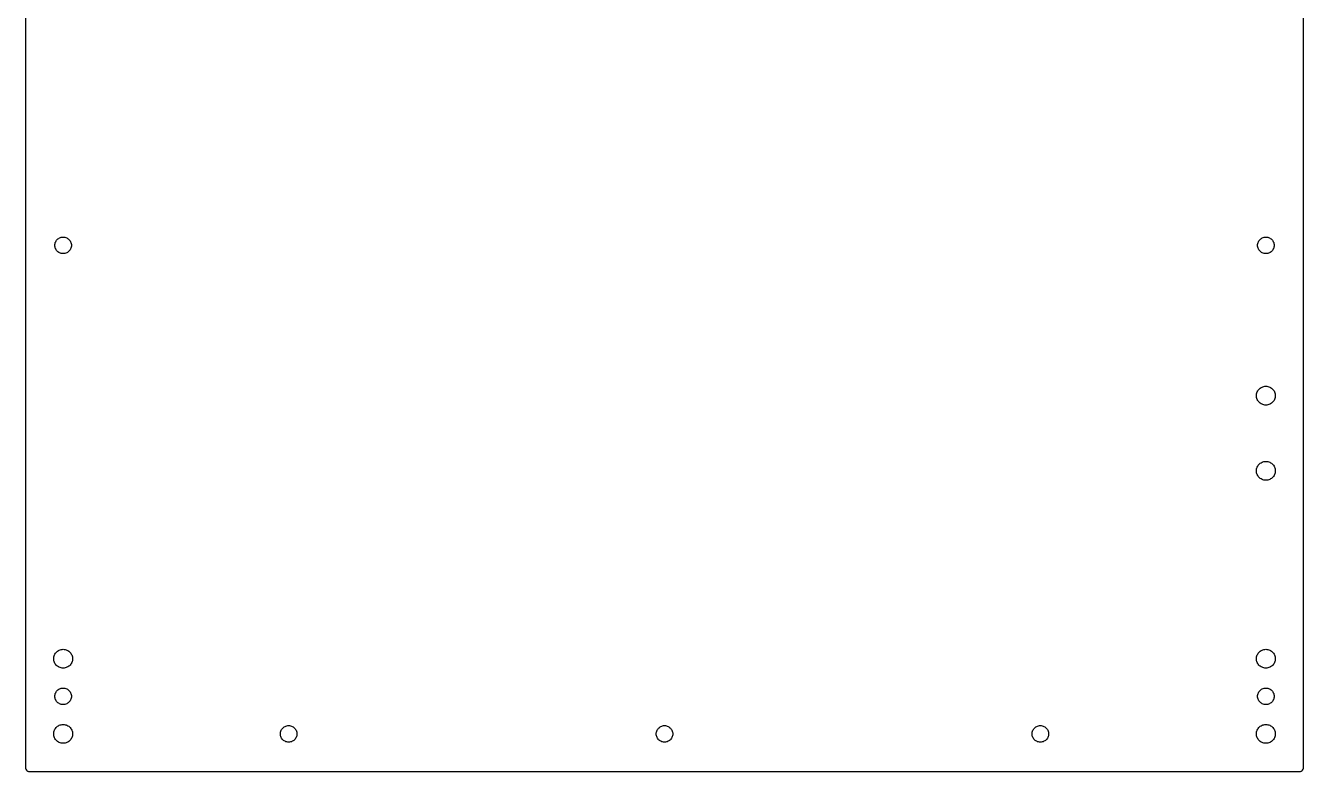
# Model space of a CAD drawing. Header units: metres. Extents: x -170 to 170, y -200 to 200.
# Drawn here: x -170 to 170, y -200 to -1.5 of the extents above; entities that cross this region are included whole.
import ezdxf

# ---------------------------------------------------------------- set-up
doc = ezdxf.new("R2010")
doc.units = ezdxf.units.M

msp = doc.modelspace()

# ---------------------------------------------------------------- linework, layer by layer
for p, q in [((-170, 199), (-170, -199)), ((170, -199), (170, 199)), ((-160.247, -57.8104), (-160, -57.7965)), ((-160, -57.7965), (-159.753, -57.8104)), ((159.753, -57.8104), (160, -57.7965)), ((160, -57.7965), (160.247, -57.8104)), ((-162.203, -60), (-162.19, -59.7533)), ((-162.19, -60.2467), (-162.203, -60)), ((-162.19, -59.7533), (-162.148, -59.5097)), ((-162.148, -60.4903), (-162.19, -60.2467)), ((-162.148, -59.5097), (-162.08, -59.2722)), ((-162.08, -60.7278), (-162.148, -60.4903)), ((-162.08, -59.2722), (-161.985, -59.044)), ((-161.985, -60.9561), (-162.08, -60.7278)), ((-161.985, -59.044), (-161.866, -58.8277)), ((-161.866, -61.1723), (-161.985, -60.9561)), ((-161.866, -58.8277), (-161.723, -58.6262)), ((-161.723, -61.3738), (-161.866, -61.1723)), ((-161.723, -58.6262), (-161.558, -58.4419)), ((-161.558, -58.4419), (-161.374, -58.2773)), ((-161.374, -58.2773), (-161.172, -58.1343)), ((-161.172, -58.1343), (-160.956, -58.0148)), ((-160.956, -58.0148), (-160.728, -57.9202)), ((-160.728, -57.9202), (-160.49, -57.8518)), ((-160.49, -57.8518), (-160.247, -57.8104)), ((-159.753, -57.8104), (-159.51, -57.8518)), ((-159.51, -57.8518), (-159.272, -57.9202)), ((-159.272, -57.9202), (-159.044, -58.0148)), ((-159.044, -58.0148), (-158.828, -58.1343)), ((-158.828, -58.1343), (-158.626, -58.2773)), ((-158.626, -58.2773), (-158.442, -58.4419)), ((-158.442, -58.4419), (-158.277, -58.6262)), ((-158.277, -58.6262), (-158.134, -58.8277)), ((-158.134, -61.1723), (-158.277, -61.3738)), ((-158.134, -58.8277), (-158.015, -59.044)), ((-158.015, -60.9561), (-158.134, -61.1723)), ((-158.015, -59.044), (-157.92, -59.2722)), ((-157.92, -60.7278), (-158.015, -60.9561)), ((-157.92, -59.2722), (-157.852, -59.5097)), ((-157.852, -60.4903), (-157.92, -60.7278)), ((-157.852, -59.5097), (-157.81, -59.7533)), ((-157.81, -60.2467), (-157.852, -60.4903)), ((-157.81, -59.7533), (-157.797, -60)), ((-157.797, -60), (-157.81, -60.2467)), ((157.797, -60), (157.81, -59.7533)), ((157.81, -60.2467), (157.797, -60)), ((157.81, -59.7533), (157.852, -59.5097)), ((157.852, -60.4903), (157.81, -60.2467)), ((157.852, -59.5097), (157.92, -59.2722)), ((157.92, -60.7278), (157.852, -60.4903)), ((157.92, -59.2722), (158.015, -59.044)), ((158.015, -60.9561), (157.92, -60.7278)), ((158.015, -59.044), (158.134, -58.8277)), ((158.134, -61.1723), (158.015, -60.9561)), ((158.134, -58.8277), (158.277, -58.6262)), ((158.277, -61.3738), (158.134, -61.1723)), ((158.277, -58.6262), (158.442, -58.4419)), ((158.442, -58.4419), (158.626, -58.2773)), ((158.626, -58.2773), (158.828, -58.1343)), ((158.828, -58.1343), (159.044, -58.0148)), ((159.044, -58.0148), (159.272, -57.9202)), ((159.272, -57.9202), (159.51, -57.8518)), ((159.51, -57.8518), (159.753, -57.8104)), ((160.247, -57.8104), (160.49, -57.8518)), ((160.49, -57.8518), (160.728, -57.9202)), ((160.728, -57.9202), (160.956, -58.0148)), ((160.956, -58.0148), (161.172, -58.1343)), ((161.172, -58.1343), (161.374, -58.2773)), ((161.374, -58.2773), (161.558, -58.4419)), ((161.558, -58.4419), (161.723, -58.6262)), ((161.723, -58.6262), (161.866, -58.8277)), ((161.866, -61.1723), (161.723, -61.3738)), ((161.866, -58.8277), (161.985, -59.044)), ((161.985, -60.9561), (161.866, -61.1723)), ((161.985, -59.044), (162.08, -59.2722)), ((162.08, -60.7278), (161.985, -60.9561)), ((162.08, -59.2722), (162.148, -59.5097)), ((162.148, -60.4903), (162.08, -60.7278)), ((162.148, -59.5097), (162.19, -59.7533)), ((162.19, -60.2467), (162.148, -60.4903)), ((162.19, -59.7533), (162.203, -60)), ((162.203, -60), (162.19, -60.2467)), ((-161.558, -61.5581), (-161.723, -61.3738)), ((-161.374, -61.7227), (-161.558, -61.5581)), ((-161.172, -61.8657), (-161.374, -61.7227)), ((-160.956, -61.9853), (-161.172, -61.8657)), ((-160.728, -62.0798), (-160.956, -61.9853)), ((-160.49, -62.1482), (-160.728, -62.0798)), ((-160.247, -62.1896), (-160.49, -62.1482)), ((-160, -62.2035), (-160.247, -62.1896)), ((-159.753, -62.1896), (-160, -62.2035)), ((-159.51, -62.1482), (-159.753, -62.1896)), ((-159.272, -62.0798), (-159.51, -62.1482)), ((-159.044, -61.9853), (-159.272, -62.0798)), ((-158.828, -61.8657), (-159.044, -61.9853)), ((-158.626, -61.7227), (-158.828, -61.8657)), ((-158.442, -61.5581), (-158.626, -61.7227)), ((-158.277, -61.3738), (-158.442, -61.5581)), ((158.442, -61.5581), (158.277, -61.3738)), ((158.626, -61.7227), (158.442, -61.5581)), ((158.828, -61.8657), (158.626, -61.7227)), ((159.044, -61.9853), (158.828, -61.8657)), ((159.272, -62.0798), (159.044, -61.9853)), ((159.51, -62.1482), (159.272, -62.0798)), ((159.753, -62.1896), (159.51, -62.1482)), ((160, -62.2035), (159.753, -62.1896)), ((160.247, -62.1896), (160, -62.2035)), ((160.49, -62.1482), (160.247, -62.1896)), ((160.728, -62.0798), (160.49, -62.1482)), ((160.956, -61.9853), (160.728, -62.0798)), ((161.172, -61.8657), (160.956, -61.9853)), ((161.374, -61.7227), (161.172, -61.8657)), ((161.558, -61.5581), (161.374, -61.7227)), ((161.723, -61.3738), (161.558, -61.5581)), ((157.832, -98.7483), (157.975, -98.5285)), ((157.975, -98.5285), (158.14, -98.3249)), ((158.14, -98.3249), (158.325, -98.1396)), ((158.325, -98.1396), (158.529, -97.9747)), ((158.529, -97.9747), (158.748, -97.832)), ((158.748, -97.832), (158.982, -97.713)), ((158.982, -97.713), (159.226, -97.6191)), ((159.226, -97.6191), (159.48, -97.5513)), ((159.48, -97.5513), (159.738, -97.5103)), ((159.738, -97.5103), (160, -97.4966)), ((160, -97.4966), (160.262, -97.5103)), ((160.262, -97.5103), (160.52, -97.5513)), ((160.52, -97.5513), (160.774, -97.6191)), ((160.774, -97.6191), (161.018, -97.713)), ((161.018, -97.713), (161.252, -97.832)), ((161.252, -97.832), (161.471, -97.9747)), ((161.471, -97.9747), (161.675, -98.1396)), ((161.675, -98.1396), (161.86, -98.3249)), ((161.86, -98.3249), (162.025, -98.5285)), ((162.025, -98.5285), (162.168, -98.7483)), ((157.497, -100), (157.51, -99.7383)), ((157.51, -100.262), (157.497, -100)), ((157.51, -99.7383), (157.551, -99.4795)), ((157.551, -100.52), (157.51, -100.262)), ((157.551, -99.4795), (157.619, -99.2264)), ((157.619, -100.774), (157.551, -100.52)), ((157.619, -99.2264), (157.713, -98.9818)), ((157.713, -101.018), (157.619, -100.774)), ((157.713, -98.9818), (157.832, -98.7483)), ((157.832, -101.252), (157.713, -101.018)), ((157.975, -101.471), (157.832, -101.252)), ((158.14, -101.675), (157.975, -101.471)), ((158.325, -101.86), (158.14, -101.675)), ((158.529, -102.025), (158.325, -101.86)), ((161.675, -101.86), (161.471, -102.025)), ((161.86, -101.675), (161.675, -101.86)), ((162.025, -101.471), (161.86, -101.675)), ((162.168, -101.252), (162.025, -101.471)), ((162.168, -98.7483), (162.287, -98.9818)), ((162.287, -101.018), (162.168, -101.252)), ((162.287, -98.9818), (162.381, -99.2264)), ((162.381, -100.774), (162.287, -101.018)), ((162.381, -99.2264), (162.449, -99.4795)), ((162.449, -100.52), (162.381, -100.774)), ((162.449, -99.4795), (162.49, -99.7383)), ((162.49, -100.262), (162.449, -100.52)), ((162.49, -99.7383), (162.503, -100)), ((162.503, -100), (162.49, -100.262)), ((158.748, -102.168), (158.529, -102.025)), ((158.982, -102.287), (158.748, -102.168)), ((159.226, -102.381), (158.982, -102.287)), ((159.48, -102.449), (159.226, -102.381)), ((159.738, -102.49), (159.48, -102.449)), ((160, -102.503), (159.738, -102.49)), ((160.262, -102.49), (160, -102.503)), ((160.52, -102.449), (160.262, -102.49)), ((160.774, -102.381), (160.52, -102.449)), ((161.018, -102.287), (160.774, -102.381)), ((161.252, -102.168), (161.018, -102.287)), ((161.471, -102.025), (161.252, -102.168)), ((157.619, -119.226), (157.713, -118.982)), ((157.713, -118.982), (157.832, -118.748)), ((157.832, -118.748), (157.975, -118.529)), ((157.975, -118.529), (158.14, -118.325)), ((158.14, -118.325), (158.325, -118.14)), ((158.325, -118.14), (158.529, -117.975)), ((158.529, -117.975), (158.748, -117.832)), ((158.748, -117.832), (158.982, -117.713)), ((158.982, -117.713), (159.226, -117.619)), ((159.226, -117.619), (159.48, -117.551)), ((159.48, -117.551), (159.738, -117.51)), ((159.738, -117.51), (160, -117.497)), ((160, -117.497), (160.262, -117.51)), ((160.262, -117.51), (160.52, -117.551)), ((160.52, -117.551), (160.774, -117.619)), ((160.774, -117.619), (161.018, -117.713)), ((161.018, -117.713), (161.252, -117.832)), ((161.252, -117.832), (161.471, -117.975)), ((161.471, -117.975), (161.675, -118.14)), ((161.675, -118.14), (161.86, -118.325)), ((161.86, -118.325), (162.025, -118.529)), ((162.025, -118.529), (162.168, -118.748)), ((162.168, -118.748), (162.287, -118.982)), ((162.287, -118.982), (162.381, -119.226)), ((157.497, -120), (157.51, -119.738)), ((157.51, -120.262), (157.497, -120)), ((157.51, -119.738), (157.551, -119.48)), ((157.551, -120.52), (157.51, -120.262)), ((157.551, -119.48), (157.619, -119.226)), ((157.619, -120.774), (157.551, -120.52)), ((157.713, -121.018), (157.619, -120.774)), ((157.832, -121.252), (157.713, -121.018)), ((157.975, -121.471), (157.832, -121.252)), ((158.14, -121.675), (157.975, -121.471)), ((158.325, -121.86), (158.14, -121.675)), ((158.529, -122.025), (158.325, -121.86)), ((158.748, -122.168), (158.529, -122.025)), ((158.982, -122.287), (158.748, -122.168)), ((159.226, -122.381), (158.982, -122.287)), ((159.48, -122.449), (159.226, -122.381)), ((160.774, -122.381), (160.52, -122.449)), ((161.018, -122.287), (160.774, -122.381)), ((161.252, -122.168), (161.018, -122.287)), ((161.471, -122.025), (161.252, -122.168)), ((161.675, -121.86), (161.471, -122.025)), ((161.86, -121.675), (161.675, -121.86)), ((162.025, -121.471), (161.86, -121.675)), ((162.168, -121.252), (162.025, -121.471)), ((162.287, -121.018), (162.168, -121.252)), ((162.381, -120.774), (162.287, -121.018)), ((162.381, -119.226), (162.449, -119.48)), ((162.449, -120.52), (162.381, -120.774)), ((162.449, -119.48), (162.49, -119.738)), ((162.49, -120.262), (162.449, -120.52)), ((162.49, -119.738), (162.503, -120)), ((162.503, -120), (162.49, -120.262)), ((159.738, -122.49), (159.48, -122.449)), ((160, -122.503), (159.738, -122.49)), ((160.262, -122.49), (160, -122.503)), ((160.52, -122.449), (160.262, -122.49)), ((-162.503, -170), (-162.49, -169.738)), ((-162.49, -170.262), (-162.503, -170)), ((-162.49, -169.738), (-162.449, -169.48)), ((-162.449, -169.48), (-162.381, -169.226)), ((-162.381, -169.226), (-162.287, -168.982)), ((-162.287, -168.982), (-162.168, -168.748)), ((-162.168, -168.748), (-162.025, -168.529)), ((-162.025, -168.529), (-161.86, -168.325)), ((-161.86, -168.325), (-161.675, -168.14)), ((-161.675, -168.14), (-161.471, -167.975)), ((-161.471, -167.975), (-161.252, -167.832)), ((-161.252, -167.832), (-161.018, -167.713)), ((-161.018, -167.713), (-160.774, -167.619)), ((-160.774, -167.619), (-160.52, -167.551)), ((-160.52, -167.551), (-160.262, -167.51)), ((-160.262, -167.51), (-160, -167.497)), ((-160, -167.497), (-159.738, -167.51)), ((-159.738, -167.51), (-159.48, -167.551)), ((-159.48, -167.551), (-159.226, -167.619)), ((-159.226, -167.619), (-158.982, -167.713)), ((-158.982, -167.713), (-158.748, -167.832)), ((-158.748, -167.832), (-158.529, -167.975)), ((-158.529, -167.975), (-158.325, -168.14)), ((-158.325, -168.14), (-158.14, -168.325)), ((-158.14, -168.325), (-157.975, -168.529)), ((-157.975, -168.529), (-157.832, -168.748)), ((-157.832, -168.748), (-157.713, -168.982)), ((-157.713, -168.982), (-157.619, -169.226)), ((-157.619, -169.226), (-157.551, -169.48)), ((-157.551, -169.48), (-157.51, -169.738)), ((-157.51, -169.738), (-157.497, -170)), ((-157.497, -170), (-157.51, -170.262)), ((157.497, -170), (157.51, -169.738)), ((157.51, -170.262), (157.497, -170)), ((157.51, -169.738), (157.551, -169.48)), ((157.551, -169.48), (157.619, -169.226)), ((157.619, -169.226), (157.713, -168.982)), ((157.713, -168.982), (157.832, -168.748)), ((157.832, -168.748), (157.975, -168.529)), ((157.975, -168.529), (158.14, -168.325)), ((158.14, -168.325), (158.325, -168.14)), ((158.325, -168.14), (158.529, -167.975)), ((158.529, -167.975), (158.748, -167.832)), ((158.748, -167.832), (158.982, -167.713)), ((158.982, -167.713), (159.226, -167.619)), ((159.226, -167.619), (159.48, -167.551)), ((159.48, -167.551), (159.738, -167.51)), ((159.738, -167.51), (160, -167.497)), ((160, -167.497), (160.262, -167.51)), ((160.262, -167.51), (160.52, -167.551)), ((160.52, -167.551), (160.774, -167.619)), ((160.774, -167.619), (161.018, -167.713)), ((161.018, -167.713), (161.252, -167.832)), ((161.252, -167.832), (161.471, -167.975)), ((161.471, -167.975), (161.675, -168.14)), ((161.675, -168.14), (161.86, -168.325)), ((161.86, -168.325), (162.025, -168.529)), ((162.025, -168.529), (162.168, -168.748)), ((162.168, -168.748), (162.287, -168.982)), ((162.287, -168.982), (162.381, -169.226)), ((162.381, -169.226), (162.449, -169.48)), ((162.449, -169.48), (162.49, -169.738)), ((162.49, -169.738), (162.503, -170)), ((162.503, -170), (162.49, -170.262)), ((-162.449, -170.52), (-162.49, -170.262)), ((-162.381, -170.774), (-162.449, -170.52)), ((-162.287, -171.018), (-162.381, -170.774)), ((-162.168, -171.252), (-162.287, -171.018)), ((-162.025, -171.471), (-162.168, -171.252)), ((-161.86, -171.675), (-162.025, -171.471)), ((-161.675, -171.86), (-161.86, -171.675)), ((-161.471, -172.025), (-161.675, -171.86)), ((-161.252, -172.168), (-161.471, -172.025)), ((-161.018, -172.287), (-161.252, -172.168)), ((-160.774, -172.381), (-161.018, -172.287)), ((-160.52, -172.449), (-160.774, -172.381)), ((-160.262, -172.49), (-160.52, -172.449)), ((-160, -172.503), (-160.262, -172.49)), ((-159.738, -172.49), (-160, -172.503)), ((-159.48, -172.449), (-159.738, -172.49)), ((-159.226, -172.381), (-159.48, -172.449)), ((-158.982, -172.287), (-159.226, -172.381)), ((-158.748, -172.168), (-158.982, -172.287)), ((-158.529, -172.025), (-158.748, -172.168)), ((-158.325, -171.86), (-158.529, -172.025)), ((-158.14, -171.675), (-158.325, -171.86)), ((-157.975, -171.471), (-158.14, -171.675)), ((-157.832, -171.252), (-157.975, -171.471)), ((-157.713, -171.018), (-157.832, -171.252)), ((-157.619, -170.774), (-157.713, -171.018)), ((-157.551, -170.52), (-157.619, -170.774)), ((-157.51, -170.262), (-157.551, -170.52)), ((157.551, -170.52), (157.51, -170.262)), ((157.619, -170.774), (157.551, -170.52)), ((157.713, -171.018), (157.619, -170.774)), ((157.832, -171.252), (157.713, -171.018)), ((157.975, -171.471), (157.832, -171.252)), ((158.14, -171.675), (157.975, -171.471)), ((158.325, -171.86), (158.14, -171.675)), ((158.529, -172.025), (158.325, -171.86)), ((158.748, -172.168), (158.529, -172.025)), ((158.982, -172.287), (158.748, -172.168)), ((159.226, -172.381), (158.982, -172.287)), ((159.48, -172.449), (159.226, -172.381)), ((159.738, -172.49), (159.48, -172.449)), ((160, -172.503), (159.738, -172.49)), ((160.262, -172.49), (160, -172.503)), ((160.52, -172.449), (160.262, -172.49)), ((160.774, -172.381), (160.52, -172.449)), ((161.018, -172.287), (160.774, -172.381)), ((161.252, -172.168), (161.018, -172.287)), ((161.471, -172.025), (161.252, -172.168)), ((161.675, -171.86), (161.471, -172.025)), ((161.86, -171.675), (161.675, -171.86)), ((162.025, -171.471), (161.86, -171.675)), ((162.168, -171.252), (162.025, -171.471)), ((162.287, -171.018), (162.168, -171.252)), ((162.381, -170.774), (162.287, -171.018)), ((162.449, -170.52), (162.381, -170.774)), ((162.49, -170.262), (162.449, -170.52)), ((-162.203, -180), (-162.19, -179.753)), ((-162.19, -180.247), (-162.203, -180)), ((-162.19, -179.753), (-162.148, -179.51)), ((-162.148, -179.51), (-162.08, -179.272)), ((-162.08, -179.272), (-161.985, -179.044)), ((-161.985, -179.044), (-161.866, -178.828)), ((-161.866, -178.828), (-161.723, -178.626)), ((-161.723, -178.626), (-161.558, -178.442)), ((-161.558, -178.442), (-161.374, -178.277)), ((-161.374, -178.277), (-161.172, -178.134)), ((-161.172, -178.134), (-160.956, -178.015)), ((-160.956, -178.015), (-160.728, -177.92)), ((-160.728, -177.92), (-160.49, -177.852)), ((-160.49, -177.852), (-160.247, -177.81)), ((-160.247, -177.81), (-160, -177.797)), ((-160, -177.797), (-159.753, -177.81)), ((-159.753, -177.81), (-159.51, -177.852)), ((-159.51, -177.852), (-159.272, -177.92)), ((-159.272, -177.92), (-159.044, -178.015)), ((-159.044, -178.015), (-158.828, -178.134)), ((-158.828, -178.134), (-158.626, -178.277)), ((-158.626, -178.277), (-158.442, -178.442)), ((-158.442, -178.442), (-158.277, -178.626)), ((-158.277, -178.626), (-158.134, -178.828)), ((-158.134, -178.828), (-158.015, -179.044)), ((-158.015, -179.044), (-157.92, -179.272)), ((-157.92, -179.272), (-157.852, -179.51)), ((-157.852, -179.51), (-157.81, -179.753)), ((-157.81, -179.753), (-157.797, -180)), ((-157.797, -180), (-157.81, -180.247)), ((157.797, -180), (157.81, -179.753)), ((157.81, -180.247), (157.797, -180)), ((157.81, -179.753), (157.852, -179.51)), ((157.852, -179.51), (157.92, -179.272)), ((157.92, -179.272), (158.015, -179.044)), ((158.015, -179.044), (158.134, -178.828)), ((158.134, -178.828), (158.277, -178.626)), ((158.277, -178.626), (158.442, -178.442)), ((158.442, -178.442), (158.626, -178.277)), ((158.626, -178.277), (158.828, -178.134)), ((158.828, -178.134), (159.044, -178.015)), ((159.044, -178.015), (159.272, -177.92)), ((159.272, -177.92), (159.51, -177.852)), ((159.51, -177.852), (159.753, -177.81)), ((159.753, -177.81), (160, -177.797)), ((160, -177.797), (160.247, -177.81)), ((160.247, -177.81), (160.49, -177.852)), ((160.49, -177.852), (160.728, -177.92)), ((160.728, -177.92), (160.956, -178.015)), ((160.956, -178.015), (161.172, -178.134)), ((161.172, -178.134), (161.374, -178.277)), ((161.374, -178.277), (161.558, -178.442)), ((161.558, -178.442), (161.723, -178.626)), ((161.723, -178.626), (161.866, -178.828)), ((161.866, -178.828), (161.985, -179.044)), ((161.985, -179.044), (162.08, -179.272)), ((162.08, -179.272), (162.148, -179.51)), ((162.148, -179.51), (162.19, -179.753)), ((162.19, -179.753), (162.203, -180)), ((162.203, -180), (162.19, -180.247)), ((-162.148, -180.49), (-162.19, -180.247)), ((-162.08, -180.728), (-162.148, -180.49)), ((-161.985, -180.956), (-162.08, -180.728)), ((-161.866, -181.172), (-161.985, -180.956)), ((-161.723, -181.374), (-161.866, -181.172)), ((-161.558, -181.558), (-161.723, -181.374)), ((-161.374, -181.723), (-161.558, -181.558)), ((-161.172, -181.866), (-161.374, -181.723)), ((-160.956, -181.985), (-161.172, -181.866)), ((-160.728, -182.08), (-160.956, -181.985)), ((-160.49, -182.148), (-160.728, -182.08)), ((-160.247, -182.19), (-160.49, -182.148)), ((-160, -182.203), (-160.247, -182.19)), ((-159.753, -182.19), (-160, -182.203)), ((-159.51, -182.148), (-159.753, -182.19)), ((-159.272, -182.08), (-159.51, -182.148)), ((-159.044, -181.985), (-159.272, -182.08)), ((-158.828, -181.866), (-159.044, -181.985)), ((-158.626, -181.723), (-158.828, -181.866)), ((-158.442, -181.558), (-158.626, -181.723)), ((-158.277, -181.374), (-158.442, -181.558)), ((-158.134, -181.172), (-158.277, -181.374)), ((-158.015, -180.956), (-158.134, -181.172)), ((-157.92, -180.728), (-158.015, -180.956)), ((-157.852, -180.49), (-157.92, -180.728)), ((-157.81, -180.247), (-157.852, -180.49)), ((157.852, -180.49), (157.81, -180.247)), ((157.92, -180.728), (157.852, -180.49)), ((158.015, -180.956), (157.92, -180.728)), ((158.134, -181.172), (158.015, -180.956)), ((158.277, -181.374), (158.134, -181.172)), ((158.442, -181.558), (158.277, -181.374)), ((158.626, -181.723), (158.442, -181.558)), ((158.828, -181.866), (158.626, -181.723)), ((159.044, -181.985), (158.828, -181.866)), ((159.272, -182.08), (159.044, -181.985)), ((159.51, -182.148), (159.272, -182.08)), ((159.753, -182.19), (159.51, -182.148)), ((160, -182.203), (159.753, -182.19)), ((160.247, -182.19), (160, -182.203)), ((160.49, -182.148), (160.247, -182.19)), ((160.728, -182.08), (160.49, -182.148)), ((160.956, -181.985), (160.728, -182.08)), ((161.172, -181.866), (160.956, -181.985)), ((161.374, -181.723), (161.172, -181.866)), ((161.558, -181.558), (161.374, -181.723)), ((161.723, -181.374), (161.558, -181.558)), ((161.866, -181.172), (161.723, -181.374)), ((161.985, -180.956), (161.866, -181.172)), ((162.08, -180.728), (161.985, -180.956)), ((162.148, -180.49), (162.08, -180.728)), ((162.19, -180.247), (162.148, -180.49)), ((-162.503, -190), (-162.49, -189.738)), ((-162.49, -190.262), (-162.503, -190)), ((-162.49, -189.738), (-162.449, -189.48)), ((-162.449, -190.52), (-162.49, -190.262)), ((-162.449, -189.48), (-162.381, -189.226)), ((-162.381, -189.226), (-162.287, -188.982)), ((-162.287, -188.982), (-162.168, -188.748)), ((-162.168, -188.748), (-162.025, -188.529)), ((-162.025, -188.529), (-161.86, -188.325)), ((-161.86, -188.325), (-161.675, -188.14)), ((-161.675, -188.14), (-161.471, -187.975)), ((-161.471, -187.975), (-161.252, -187.832)), ((-161.252, -187.832), (-161.018, -187.713)), ((-161.018, -187.713), (-160.774, -187.619)), ((-160.774, -187.619), (-160.52, -187.551)), ((-160.52, -187.551), (-160.262, -187.51)), ((-160.262, -187.51), (-160, -187.497)), ((-160, -187.497), (-159.738, -187.51)), ((-159.738, -187.51), (-159.48, -187.551)), ((-159.48, -187.551), (-159.226, -187.619)), ((-159.226, -187.619), (-158.982, -187.713)), ((-158.982, -187.713), (-158.748, -187.832)), ((-158.748, -187.832), (-158.529, -187.975)), ((-158.529, -187.975), (-158.325, -188.14)), ((-158.325, -188.14), (-158.14, -188.325)), ((-158.14, -188.325), (-157.975, -188.529)), ((-157.975, -188.529), (-157.832, -188.748)), ((-157.832, -188.748), (-157.713, -188.982)), ((-157.713, -188.982), (-157.619, -189.226)), ((-157.619, -189.226), (-157.551, -189.48)), ((-157.551, -189.48), (-157.51, -189.738)), ((-157.51, -190.262), (-157.551, -190.52)), ((-157.51, -189.738), (-157.497, -190)), ((-157.497, -190), (-157.51, -190.262)), ((-102.203, -190), (-102.19, -189.753)), ((-102.19, -190.247), (-102.203, -190)), ((-102.19, -189.753), (-102.148, -189.51)), ((-102.148, -190.49), (-102.19, -190.247)), ((-102.148, -189.51), (-102.08, -189.272)), ((-102.08, -189.272), (-101.985, -189.044)), ((-101.985, -189.044), (-101.866, -188.828)), ((-101.866, -188.828), (-101.723, -188.626)), ((-101.723, -188.626), (-101.558, -188.442)), ((-101.558, -188.442), (-101.374, -188.277)), ((-101.374, -188.277), (-101.172, -188.134)), ((-101.172, -188.134), (-100.956, -188.015)), ((-100.956, -188.015), (-100.728, -187.92)), ((-100.728, -187.92), (-100.49, -187.852)), ((-100.49, -187.852), (-100.247, -187.81)), ((-100.247, -187.81), (-100, -187.797)), ((-100, -187.797), (-99.7533, -187.81)), ((-99.7533, -187.81), (-99.5097, -187.852)), ((-99.5097, -187.852), (-99.2722, -187.92)), ((-99.2722, -187.92), (-99.044, -188.015)), ((-99.044, -188.015), (-98.8277, -188.134)), ((-98.8277, -188.134), (-98.6262, -188.277)), ((-98.6262, -188.277), (-98.4419, -188.442)), ((-98.4419, -188.442), (-98.2773, -188.626)), ((-98.2773, -188.626), (-98.1343, -188.828)), ((-98.1343, -188.828), (-98.0148, -189.044)), ((-98.0148, -189.044), (-97.9202, -189.272)), ((-97.9202, -189.272), (-97.8518, -189.51)), ((-97.8518, -189.51), (-97.8104, -189.753)), ((-97.8104, -190.247), (-97.8518, -190.49)), ((-97.8104, -189.753), (-97.7965, -190)), ((-97.7965, -190), (-97.8104, -190.247)), ((-2.20348, -190), (-2.18962, -189.753)), ((-2.18962, -190.247), (-2.20348, -190)), ((-2.18962, -189.753), (-2.14822, -189.51)), ((-2.14822, -190.49), (-2.18962, -190.247)), ((-2.14822, -189.51), (-2.07982, -189.272)), ((-2.07982, -189.272), (-1.98526, -189.044)), ((-1.98526, -189.044), (-1.86574, -188.828)), ((-1.86574, -188.828), (-1.72275, -188.626)), ((-1.72275, -188.626), (-1.55809, -188.442)), ((-1.55809, -188.442), (-1.37384, -188.277)), ((-1.37384, -188.277), (-1.17232, -188.134)), ((-1.17232, -188.134), (-0.95605, -188.015)), ((-0.95605, -188.015), (-0.72777, -187.92)), ((-0.72777, -187.92), (-0.49033, -187.852)), ((-0.49033, -187.852), (-0.24672, -187.81)), ((-0.24672, -187.81), (0, -187.797)), ((0, -187.797), (0.2467, -187.81)), ((0.2467, -187.81), (0.49031, -187.852)), ((0.49031, -187.852), (0.72775, -187.92)), ((0.72775, -187.92), (0.95604, -188.015)), ((0.95604, -188.015), (1.1723, -188.134)), ((1.1723, -188.134), (1.37383, -188.277)), ((1.37383, -188.277), (1.55807, -188.442)), ((1.55807, -188.442), (1.72273, -188.626)), ((1.72273, -188.626), (1.86572, -188.828)), ((1.86572, -188.828), (1.98524, -189.044)), ((1.98524, -189.044), (2.0798, -189.272)), ((2.0798, -189.272), (2.14821, -189.51)), ((2.14821, -189.51), (2.18961, -189.753)), ((2.18961, -190.247), (2.14821, -190.49)), ((2.18961, -189.753), (2.20346, -190)), ((2.20346, -190), (2.18961, -190.247)), ((97.7965, -190), (97.8104, -189.753)), ((97.8104, -190.247), (97.7965, -190)), ((97.8104, -189.753), (97.8518, -189.51)), ((97.8518, -190.49), (97.8104, -190.247)), ((97.8518, -189.51), (97.9202, -189.272)), ((97.9202, -189.272), (98.0147, -189.044)), ((98.0147, -189.044), (98.1343, -188.828)), ((98.1343, -188.828), (98.2773, -188.626)), ((98.2773, -188.626), (98.4419, -188.442)), ((98.4419, -188.442), (98.6262, -188.277)), ((98.6262, -188.277), (98.8277, -188.134)), ((98.8277, -188.134), (99.0439, -188.015)), ((99.0439, -188.015), (99.2722, -187.92)), ((99.2722, -187.92), (99.5097, -187.852)), ((99.5097, -187.852), (99.7533, -187.81)), ((99.7533, -187.81), (100, -187.797)), ((100, -187.797), (100.247, -187.81)), ((100.247, -187.81), (100.49, -187.852)), ((100.49, -187.852), (100.728, -187.92)), ((100.728, -187.92), (100.956, -188.015)), ((100.956, -188.015), (101.172, -188.134)), ((101.172, -188.134), (101.374, -188.277)), ((101.374, -188.277), (101.558, -188.442)), ((101.558, -188.442), (101.723, -188.626)), ((101.723, -188.626), (101.866, -188.828)), ((101.866, -188.828), (101.985, -189.044)), ((101.985, -189.044), (102.08, -189.272)), ((102.08, -189.272), (102.148, -189.51)), ((102.148, -189.51), (102.19, -189.753)), ((102.19, -190.247), (102.148, -190.49)), ((102.19, -189.753), (102.203, -190)), ((102.203, -190), (102.19, -190.247)), ((157.497, -190), (157.51, -189.738)), ((157.51, -190.262), (157.497, -190)), ((157.51, -189.738), (157.551, -189.48)), ((157.551, -190.52), (157.51, -190.262)), ((157.551, -189.48), (157.619, -189.226)), ((157.619, -189.226), (157.713, -188.982)), ((157.713, -188.982), (157.832, -188.748)), ((157.832, -188.748), (157.975, -188.529)), ((157.975, -188.529), (158.14, -188.325)), ((158.14, -188.325), (158.325, -188.14)), ((158.325, -188.14), (158.529, -187.975)), ((158.529, -187.975), (158.748, -187.832)), ((158.748, -187.832), (158.982, -187.713)), ((158.982, -187.713), (159.226, -187.619)), ((159.226, -187.619), (159.48, -187.551)), ((159.48, -187.551), (159.738, -187.51)), ((159.738, -187.51), (160, -187.497)), ((160, -187.497), (160.262, -187.51)), ((160.262, -187.51), (160.52, -187.551)), ((160.52, -187.551), (160.774, -187.619)), ((160.774, -187.619), (161.018, -187.713)), ((161.018, -187.713), (161.252, -187.832)), ((161.252, -187.832), (161.471, -187.975)), ((161.471, -187.975), (161.675, -188.14)), ((161.675, -188.14), (161.86, -188.325)), ((161.86, -188.325), (162.025, -188.529)), ((162.025, -188.529), (162.168, -188.748)), ((162.168, -188.748), (162.287, -188.982)), ((162.287, -188.982), (162.381, -189.226)), ((162.381, -189.226), (162.449, -189.48)), ((162.449, -189.48), (162.49, -189.738)), ((162.49, -190.262), (162.449, -190.52)), ((162.49, -189.738), (162.503, -190)), ((162.503, -190), (162.49, -190.262)), ((-162.381, -190.774), (-162.449, -190.52)), ((-162.287, -191.018), (-162.381, -190.774)), ((-162.168, -191.252), (-162.287, -191.018)), ((-162.025, -191.471), (-162.168, -191.252)), ((-161.86, -191.675), (-162.025, -191.471)), ((-161.675, -191.86), (-161.86, -191.675)), ((-161.471, -192.025), (-161.675, -191.86)), ((-161.252, -192.168), (-161.471, -192.025)), ((-161.018, -192.287), (-161.252, -192.168)), ((-160.774, -192.381), (-161.018, -192.287)), ((-160.52, -192.449), (-160.774, -192.381)), ((-160.262, -192.49), (-160.52, -192.449)), ((-160, -192.503), (-160.262, -192.49)), ((-159.738, -192.49), (-160, -192.503)), ((-159.48, -192.449), (-159.738, -192.49)), ((-159.226, -192.381), (-159.48, -192.449)), ((-158.982, -192.287), (-159.226, -192.381)), ((-158.748, -192.168), (-158.982, -192.287)), ((-158.529, -192.025), (-158.748, -192.168)), ((-158.325, -191.86), (-158.529, -192.025)), ((-158.14, -191.675), (-158.325, -191.86)), ((-157.975, -191.471), (-158.14, -191.675)), ((-157.832, -191.252), (-157.975, -191.471)), ((-157.713, -191.018), (-157.832, -191.252)), ((-157.619, -190.774), (-157.713, -191.018)), ((-157.551, -190.52), (-157.619, -190.774)), ((-102.08, -190.728), (-102.148, -190.49)), ((-101.985, -190.956), (-102.08, -190.728)), ((-101.866, -191.172), (-101.985, -190.956)), ((-101.723, -191.374), (-101.866, -191.172)), ((-101.558, -191.558), (-101.723, -191.374)), ((-101.374, -191.723), (-101.558, -191.558)), ((-101.172, -191.866), (-101.374, -191.723)), ((-100.956, -191.985), (-101.172, -191.866)), ((-100.728, -192.08), (-100.956, -191.985)), ((-100.49, -192.148), (-100.728, -192.08)), ((-100.247, -192.19), (-100.49, -192.148)), ((-100, -192.203), (-100.247, -192.19)), ((-99.7533, -192.19), (-100, -192.203)), ((-99.5097, -192.148), (-99.7533, -192.19)), ((-99.2722, -192.08), (-99.5097, -192.148)), ((-99.044, -191.985), (-99.2722, -192.08)), ((-98.8277, -191.866), (-99.044, -191.985)), ((-98.6262, -191.723), (-98.8277, -191.866)), ((-98.4419, -191.558), (-98.6262, -191.723)), ((-98.2773, -191.374), (-98.4419, -191.558)), ((-98.1343, -191.172), (-98.2773, -191.374)), ((-98.0148, -190.956), (-98.1343, -191.172)), ((-97.9202, -190.728), (-98.0148, -190.956)), ((-97.8518, -190.49), (-97.9202, -190.728)), ((-2.07982, -190.728), (-2.14822, -190.49)), ((-1.98526, -190.956), (-2.07982, -190.728)), ((-1.86574, -191.172), (-1.98526, -190.956)), ((-1.72275, -191.374), (-1.86574, -191.172)), ((-1.55809, -191.558), (-1.72275, -191.374)), ((-1.37384, -191.723), (-1.55809, -191.558)), ((-1.17232, -191.866), (-1.37384, -191.723)), ((-0.95605, -191.985), (-1.17232, -191.866)), ((-0.72777, -192.08), (-0.95605, -191.985)), ((-0.49033, -192.148), (-0.72777, -192.08)), ((-0.24672, -192.19), (-0.49033, -192.148)), ((0, -192.203), (-0.24672, -192.19)), ((0.2467, -192.19), (0, -192.203)), ((0.49031, -192.148), (0.2467, -192.19)), ((0.72775, -192.08), (0.49031, -192.148)), ((0.95604, -191.985), (0.72775, -192.08)), ((1.1723, -191.866), (0.95604, -191.985)), ((1.37383, -191.723), (1.1723, -191.866)), ((1.55807, -191.558), (1.37383, -191.723)), ((1.72273, -191.374), (1.55807, -191.558)), ((1.86572, -191.172), (1.72273, -191.374)), ((1.98524, -190.956), (1.86572, -191.172)), ((2.0798, -190.728), (1.98524, -190.956)), ((2.14821, -190.49), (2.0798, -190.728)), ((97.9202, -190.728), (97.8518, -190.49)), ((98.0147, -190.956), (97.9202, -190.728)), ((98.1343, -191.172), (98.0147, -190.956)), ((98.2773, -191.374), (98.1343, -191.172)), ((98.4419, -191.558), (98.2773, -191.374)), ((98.6262, -191.723), (98.4419, -191.558)), ((98.8277, -191.866), (98.6262, -191.723)), ((99.0439, -191.985), (98.8277, -191.866)), ((99.2722, -192.08), (99.0439, -191.985)), ((99.5097, -192.148), (99.2722, -192.08)), ((99.7533, -192.19), (99.5097, -192.148)), ((100, -192.203), (99.7533, -192.19)), ((100.247, -192.19), (100, -192.203)), ((100.49, -192.148), (100.247, -192.19)), ((100.728, -192.08), (100.49, -192.148)), ((100.956, -191.985), (100.728, -192.08)), ((101.172, -191.866), (100.956, -191.985)), ((101.374, -191.723), (101.172, -191.866)), ((101.558, -191.558), (101.374, -191.723)), ((101.723, -191.374), (101.558, -191.558)), ((101.866, -191.172), (101.723, -191.374)), ((101.985, -190.956), (101.866, -191.172)), ((102.08, -190.728), (101.985, -190.956)), ((102.148, -190.49), (102.08, -190.728)), ((157.619, -190.774), (157.551, -190.52)), ((157.713, -191.018), (157.619, -190.774)), ((157.832, -191.252), (157.713, -191.018)), ((157.975, -191.471), (157.832, -191.252)), ((158.14, -191.675), (157.975, -191.471)), ((158.325, -191.86), (158.14, -191.675)), ((158.529, -192.025), (158.325, -191.86)), ((158.748, -192.168), (158.529, -192.025)), ((158.982, -192.287), (158.748, -192.168)), ((159.226, -192.381), (158.982, -192.287)), ((159.48, -192.449), (159.226, -192.381)), ((159.738, -192.49), (159.48, -192.449)), ((160, -192.503), (159.738, -192.49)), ((160.262, -192.49), (160, -192.503)), ((160.52, -192.449), (160.262, -192.49)), ((160.774, -192.381), (160.52, -192.449)), ((161.018, -192.287), (160.774, -192.381)), ((161.252, -192.168), (161.018, -192.287)), ((161.471, -192.025), (161.252, -192.168)), ((161.675, -191.86), (161.471, -192.025)), ((161.86, -191.675), (161.675, -191.86)), ((162.025, -191.471), (161.86, -191.675)), ((162.168, -191.252), (162.025, -191.471)), ((162.287, -191.018), (162.168, -191.252)), ((162.381, -190.774), (162.287, -191.018)), ((162.449, -190.52), (162.381, -190.774)), ((-170, -199), (-169.975, -199.223)), ((-169.975, -199.223), (-169.901, -199.434)), ((-169.901, -199.434), (-169.782, -199.623)), ((-169.782, -199.623), (-169.623, -199.782)), ((-169.623, -199.782), (-169.434, -199.901)), ((-169.434, -199.901), (-169.223, -199.975)), ((-169.223, -199.975), (-169, -200)), ((-169, -200), (169, -200)), ((169, -200), (169.223, -199.975)), ((169.223, -199.975), (169.434, -199.901)), ((169.434, -199.901), (169.623, -199.782)), ((169.623, -199.782), (169.782, -199.623)), ((169.782, -199.623), (169.901, -199.434)), ((169.901, -199.434), (169.975, -199.223)), ((169.975, -199.223), (170, -199))]:
    msp.add_line(p, q)

doc.saveas('drawing.dxf')
